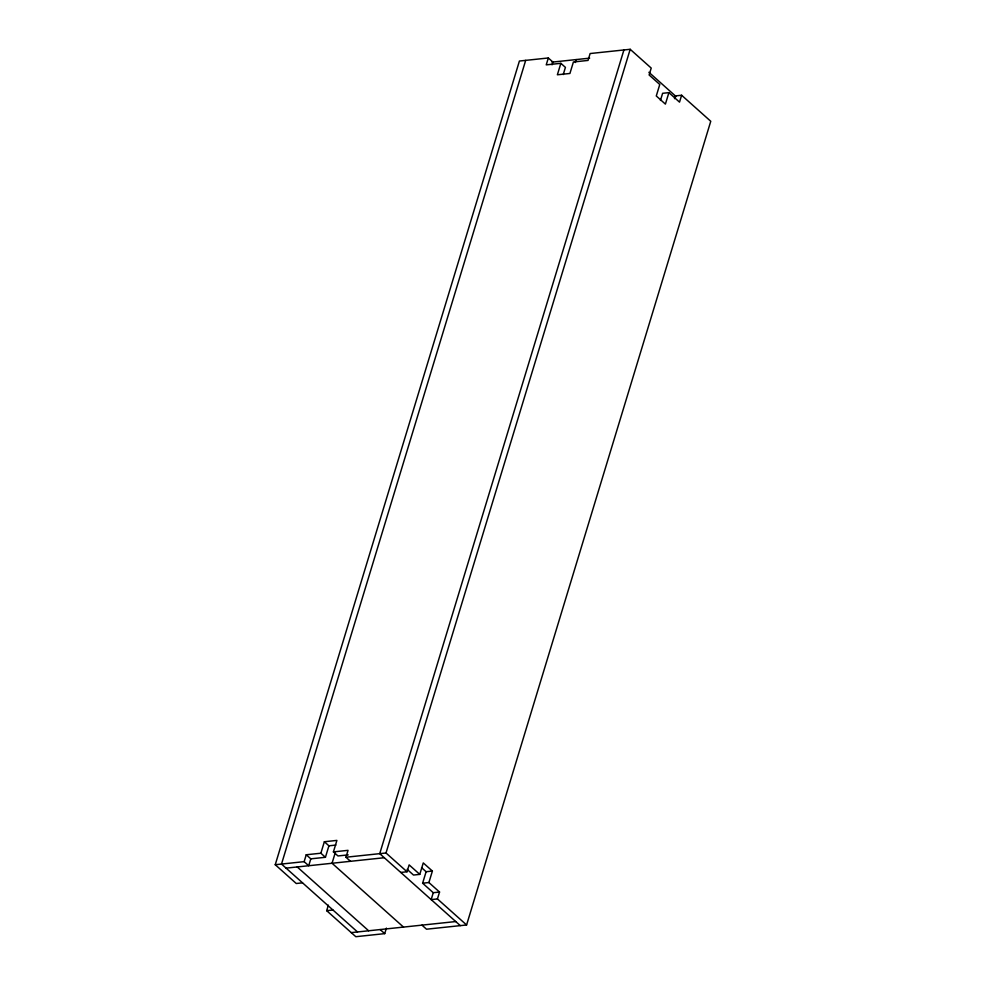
<?xml version="1.0" encoding="UTF-8"?>
<svg xmlns="http://www.w3.org/2000/svg" width="986" height="986" viewBox="0 0 986 986"><rect width="100%" height="100%" fill="white"/><g stroke="black" fill="none" stroke-linecap="round" stroke-linejoin="round"><path stroke-width="1.48" d="M302.542 882.84L296.268 883.505L275.242 864.722L519.412 61.033L548.327 57.977L552.887 62.044L552.049 64.805M525.686 60.368L281.515 864.056L357.524 931.967M306.239 854.763L310.8 858.843L308.704 865.733L304.144 861.653L306.239 854.763L320.869 853.223L325.429 857.29L328.917 845.815L324.357 841.736L320.869 853.223M548.327 57.977L546.232 64.866L560.861 63.314L565.422 67.381L563.24 74.566M560.861 63.314L557.373 74.788L569.92 73.469L573.408 61.982L588.038 60.429L590.121 53.54L630.19 49.3L651.216 68.083L649.121 74.973L659.77 84.476L656.282 95.962L665.402 104.109L668.89 92.635L662.617 93.3L660.435 100.473M348.218 854.874L337.976 855.959L333.416 851.892L336.904 840.405L324.357 841.736M335.178 852.952L332.048 863.255L403.508 927.087M575.331 62.512L576.218 59.579M386.401 928.122L384.725 933.631L355.81 936.7L326.674 910.67L328.35 905.16M350.511 861.308L345.95 857.228L348.046 850.339L333.416 851.892M623.916 49.966L379.733 853.654L460.314 925.632M674.51 98.674L675.348 95.913L681.622 95.248L710.758 121.278L466.588 924.967L437.439 898.936L439.534 892.047L428.898 882.532L432.386 871.057L423.265 862.91L419.777 874.385L409.128 864.882L407.033 871.772L386.007 852.989L630.19 49.3M439.534 892.047L433.261 892.712L422.624 883.197L426.112 871.723L421.552 867.643M433.261 892.712L431.178 899.602L437.439 898.936M681.622 95.248L679.527 102.137L668.89 92.635M551.987 62.143L589.665 58.149M328.917 845.815L335.893 845.076M310.8 858.843L325.429 857.29M275.242 864.722L304.144 861.653M345.95 857.228L386.007 852.989M286.076 868.136L384.293 857.721M400.772 872.437L407.033 871.772M426.112 871.723L432.386 871.057M419.777 874.385L413.504 875.05L407.119 869.344M422.624 883.197L428.898 882.532M326.674 910.67L332.948 910.004M351.25 932.62L455.754 921.553M466.588 924.967L426.519 929.206L421.959 925.139M648.887 72.274L676.113 96.591M380.165 929.564L384.725 933.631M297.217 866.953L368.665 930.784"/></g></svg>
